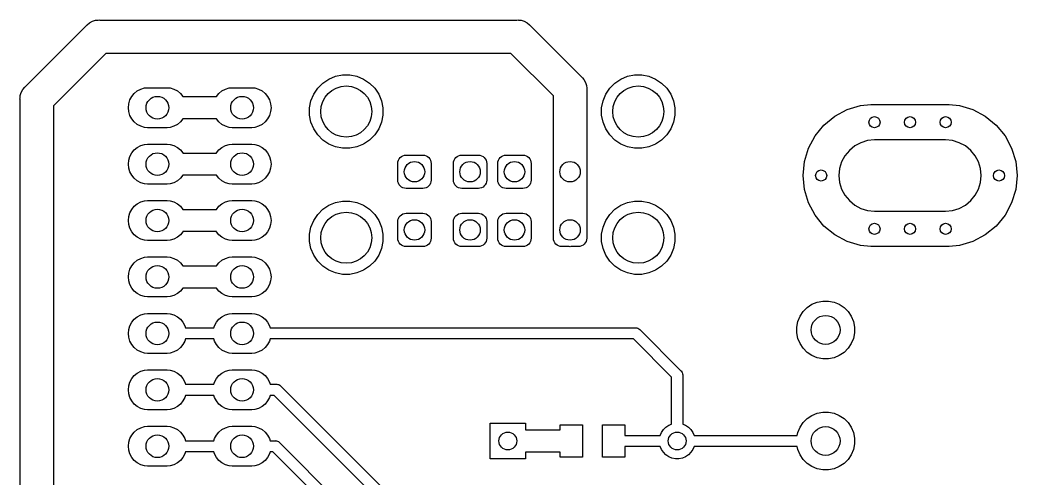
# Model space of a CAD drawing. Extents: x 1.69 to 6.13, y -5.81 to -1.91.
# Drawn here: x 4.36 to 6.127, y -2.723 to -1.911 of the extents above; entities that cross this region are included whole.
import ezdxf

# ---------------------------------------------------------------- set-up
doc = ezdxf.new("R2010")
doc.units = 0
doc.header["$MEASUREMENT"] = 0
doc.layers.add('BLACK', color=7, linetype='CONTINUOUS')

msp = doc.modelspace()

# ---------------------------------------------------------------- linework, layer by layer
at = {"layer": 'BLACK', "linetype": 'CONTINUOUS'}
for p, q in [((4.36991, -2.02928), (4.4781, -1.92109)), ((4.4781, -1.92109), (4.47902, -1.91996)), ((4.47902, -1.91996), (4.48352, -1.91627)), ((4.48352, -1.91627), (4.48865, -1.91353)), ((4.48865, -1.91353), (4.49421, -1.91184)), ((4.49421, -1.91184), (4.49855, -1.91142)), ((4.49855, -1.91142), (4.5, -1.91127)), ((4.49855, -1.91142), (4.49855, -1.91142)), ((4.5, -1.91127), (4.50145, -1.91142)), ((4.50145, -1.91142), (5.24068, -1.91142)), ((5.24068, -1.91142), (5.24213, -1.91127)), ((5.24213, -1.91127), (5.24358, -1.91142)), ((5.24358, -1.91142), (5.24358, -1.91142)), ((5.24358, -1.91142), (5.24791, -1.91184)), ((5.24791, -1.91184), (5.25348, -1.91353)), ((5.25348, -1.91353), (5.25861, -1.91627)), ((5.25861, -1.91627), (5.26311, -1.91996)), ((5.26311, -1.91996), (5.26403, -1.92109)), ((5.26403, -1.92109), (5.3545, -2.01156)), ((4.51223, -1.97047), (4.41929, -2.06341)), ((5.2299, -1.97047), (4.51223, -1.97047)), ((5.30512, -2.0457), (5.2299, -1.97047)), ((4.90742, -2.01605), (4.91924, -2.01116)), ((4.91924, -2.01116), (4.93179, -2.00866)), ((4.93179, -2.00866), (4.94459, -2.00866)), ((4.94459, -2.00866), (4.95714, -2.01116)), ((4.95714, -2.01116), (4.96896, -2.01605)), ((5.3545, -2.01156), (5.35563, -2.01248)), ((5.35563, -2.01248), (5.35655, -2.01361)), ((5.35655, -2.01361), (5.35655, -2.01361)), ((5.35655, -2.01361), (5.35908, -2.01669)), ((5.42474, -2.01605), (5.43656, -2.01116)), ((5.43656, -2.01116), (5.44911, -2.00866)), ((5.44911, -2.00866), (5.46191, -2.00866)), ((5.46191, -2.00866), (5.47446, -2.01116)), ((5.47446, -2.01116), (5.48628, -2.01605)), ((4.36509, -2.0347), (4.36878, -2.0302)), ((4.36878, -2.0302), (4.36991, -2.02928)), ((4.58085, -2.03185), (4.58605, -2.03134)), ((4.58605, -2.03134), (4.62103, -2.03134)), ((4.62103, -2.03134), (4.62624, -2.03185)), ((4.73085, -2.03185), (4.73605, -2.03134)), ((4.73605, -2.03134), (4.77103, -2.03134)), ((4.77103, -2.03134), (4.77624, -2.03185)), ((4.88773, -2.03221), (4.89678, -2.02316)), ((4.89678, -2.02316), (4.90742, -2.01605)), ((4.96896, -2.01605), (4.9796, -2.02316)), ((4.9796, -2.02316), (4.98865, -2.03221)), ((5.35908, -2.01669), (5.35932, -2.01698)), ((5.35932, -2.01698), (5.36206, -2.02211)), ((5.36206, -2.02211), (5.36375, -2.02768)), ((5.36375, -2.02768), (5.36417, -2.03201)), ((5.40505, -2.03221), (5.4141, -2.02316)), ((5.4141, -2.02316), (5.42474, -2.01605)), ((5.48628, -2.01605), (5.49692, -2.02316)), ((5.49692, -2.02316), (5.50597, -2.03221)), ((4.36024, -2.04973), (4.36066, -2.04539)), ((4.36066, -2.04539), (4.36235, -2.03983)), ((4.36235, -2.03983), (4.36509, -2.0347)), ((4.5549, -2.05315), (4.55819, -2.04699)), ((4.55819, -2.04699), (4.56262, -2.0416)), ((4.56262, -2.0416), (4.56801, -2.03717)), ((4.56801, -2.03717), (4.57417, -2.03388)), ((4.57417, -2.03388), (4.58085, -2.03185)), ((4.62624, -2.03185), (4.63292, -2.03388)), ((4.63292, -2.03388), (4.63907, -2.03717)), ((4.63907, -2.03717), (4.64447, -2.0416)), ((4.64447, -2.0416), (4.6489, -2.04699)), ((4.6489, -2.04699), (4.64895, -2.04709)), ((4.64895, -2.04709), (4.70814, -2.04709)), ((4.70814, -2.04709), (4.70819, -2.04699)), ((4.70819, -2.04699), (4.71262, -2.0416)), ((4.71262, -2.0416), (4.71801, -2.03717)), ((4.71801, -2.03717), (4.72417, -2.03388)), ((4.72417, -2.03388), (4.73085, -2.03185)), ((4.77624, -2.03185), (4.78292, -2.03388)), ((4.78292, -2.03388), (4.78907, -2.03717)), ((4.78907, -2.03717), (4.79447, -2.0416)), ((4.79447, -2.0416), (4.7989, -2.04699)), ((4.7989, -2.04699), (4.80219, -2.05315)), ((4.87572, -2.05467), (4.88062, -2.04285)), ((4.88062, -2.04285), (4.88773, -2.03221)), ((4.98865, -2.03221), (4.99576, -2.04285)), ((4.99576, -2.04285), (5.00065, -2.05467)), ((5.30512, -2.16555), (5.30512, -2.0457)), ((5.36417, -2.03201), (5.36417, -2.03201)), ((5.36417, -2.03201), (5.36432, -2.03346)), ((5.36432, -2.03346), (5.36417, -2.03491)), ((5.36417, -2.03491), (5.36417, -2.29823)), ((5.39305, -2.05467), (5.39794, -2.04285)), ((5.39794, -2.04285), (5.40505, -2.03221)), ((5.50597, -2.03221), (5.51308, -2.04285)), ((5.51308, -2.04285), (5.51798, -2.05467)), ((4.36009, -2.05118), (4.36024, -2.04973)), ((4.36024, -2.05263), (4.36009, -2.05118)), ((4.36024, -2.04973), (4.36024, -2.04973)), ((4.36024, -3.37453), (4.36024, -2.05263)), ((4.41929, -2.06341), (4.41929, -3.36375)), ((4.55219, -2.06677), (4.55287, -2.05983)), ((4.55287, -2.07372), (4.55219, -2.06677)), ((4.55287, -2.05983), (4.5549, -2.05315)), ((4.80219, -2.05315), (4.80421, -2.05983)), ((4.80421, -2.05983), (4.8049, -2.06677)), ((4.8049, -2.06677), (4.80421, -2.07372)), ((4.87323, -2.06722), (4.87572, -2.05467)), ((5.00065, -2.05467), (5.00315, -2.06722)), ((5.39055, -2.06722), (5.39305, -2.05467)), ((5.51798, -2.05467), (5.52047, -2.06722)), ((5.82557, -2.07005), (5.84932, -2.06285)), ((5.84932, -2.06285), (5.86783, -2.06102)), ((5.86783, -2.06102), (6.00619, -2.06102)), ((6.00619, -2.06102), (6.0247, -2.06285)), ((6.0247, -2.06285), (6.04845, -2.07005)), ((4.5549, -2.0804), (4.55287, -2.07372)), ((4.55819, -2.08655), (4.5549, -2.0804)), ((4.80219, -2.0804), (4.7989, -2.08655)), ((4.80421, -2.07372), (4.80219, -2.0804)), ((4.87323, -2.08002), (4.87323, -2.06722)), ((4.87572, -2.09257), (4.87323, -2.08002)), ((5.00315, -2.08002), (5.00065, -2.09257)), ((5.00315, -2.06722), (5.00315, -2.08002)), ((5.39055, -2.08002), (5.39055, -2.06722)), ((5.39305, -2.09257), (5.39055, -2.08002)), ((5.52047, -2.08002), (5.51798, -2.09257)), ((5.52047, -2.06722), (5.52047, -2.08002)), ((5.7845, -2.09749), (5.80368, -2.08175)), ((5.80368, -2.08175), (5.82557, -2.07005)), ((6.04845, -2.07005), (6.07033, -2.08175)), ((6.07033, -2.08175), (6.08952, -2.09749)), ((4.56262, -2.09195), (4.55819, -2.08655)), ((4.56801, -2.09638), (4.56262, -2.09195)), ((4.57417, -2.09967), (4.56801, -2.09638)), ((4.58085, -2.10169), (4.57417, -2.09967)), ((4.58605, -2.1022), (4.58085, -2.10169)), ((4.62624, -2.10169), (4.62103, -2.1022)), ((4.63292, -2.09967), (4.62624, -2.10169)), ((4.63907, -2.09638), (4.63292, -2.09967)), ((4.64447, -2.09195), (4.63907, -2.09638)), ((4.6489, -2.08655), (4.64447, -2.09195)), ((4.64895, -2.08646), (4.6489, -2.08655)), ((4.70814, -2.08646), (4.64895, -2.08646)), ((4.70819, -2.08655), (4.70814, -2.08646)), ((4.71262, -2.09195), (4.70819, -2.08655)), ((4.71801, -2.09638), (4.71262, -2.09195)), ((4.72417, -2.09967), (4.71801, -2.09638)), ((4.73085, -2.10169), (4.72417, -2.09967)), ((4.73605, -2.1022), (4.73085, -2.10169)), ((4.77624, -2.10169), (4.77103, -2.1022)), ((4.78292, -2.09967), (4.77624, -2.10169)), ((4.78907, -2.09638), (4.78292, -2.09967)), ((4.79447, -2.09195), (4.78907, -2.09638)), ((4.7989, -2.08655), (4.79447, -2.09195)), ((4.88062, -2.10439), (4.87572, -2.09257)), ((5.00065, -2.09257), (4.99576, -2.10439)), ((5.39794, -2.10439), (5.39305, -2.09257)), ((5.51798, -2.09257), (5.51308, -2.10439)), ((5.76876, -2.11668), (5.7845, -2.09749)), ((6.08952, -2.09749), (6.10526, -2.11668)), ((4.62103, -2.1022), (4.58605, -2.1022)), ((4.77103, -2.1022), (4.73605, -2.1022)), ((4.88773, -2.11503), (4.88062, -2.10439)), ((4.89678, -2.12408), (4.88773, -2.11503)), ((4.98865, -2.11503), (4.9796, -2.12408)), ((4.99576, -2.10439), (4.98865, -2.11503)), ((5.40505, -2.11503), (5.39794, -2.10439)), ((5.4141, -2.12408), (5.40505, -2.11503)), ((5.50597, -2.11503), (5.49692, -2.12408)), ((5.51308, -2.10439), (5.50597, -2.11503)), ((5.75706, -2.13856), (5.76876, -2.11668)), ((6.10526, -2.11668), (6.11696, -2.13856)), ((4.56262, -2.1416), (4.56801, -2.13717)), ((4.56801, -2.13717), (4.57417, -2.13388)), ((4.57417, -2.13388), (4.58085, -2.13185)), ((4.58085, -2.13185), (4.58605, -2.13134)), ((4.58605, -2.13134), (4.62103, -2.13134)), ((4.62103, -2.13134), (4.62624, -2.13185)), ((4.62624, -2.13185), (4.63292, -2.13388)), ((4.63292, -2.13388), (4.63907, -2.13717)), ((4.63907, -2.13717), (4.64447, -2.1416)), ((4.71262, -2.1416), (4.71801, -2.13717)), ((4.71801, -2.13717), (4.72417, -2.13388)), ((4.72417, -2.13388), (4.73085, -2.13185)), ((4.73085, -2.13185), (4.73605, -2.13134)), ((4.73605, -2.13134), (4.77103, -2.13134)), ((4.77103, -2.13134), (4.77624, -2.13185)), ((4.77624, -2.13185), (4.78292, -2.13388)), ((4.78292, -2.13388), (4.78907, -2.13717)), ((4.78907, -2.13717), (4.79447, -2.1416)), ((4.90742, -2.13119), (4.89678, -2.12408)), ((4.91924, -2.13609), (4.90742, -2.13119)), ((4.93179, -2.13858), (4.91924, -2.13609)), ((4.95714, -2.13609), (4.94459, -2.13858)), ((4.96896, -2.13119), (4.95714, -2.13609)), ((4.9796, -2.12408), (4.96896, -2.13119)), ((5.42474, -2.13119), (5.4141, -2.12408)), ((5.43656, -2.13609), (5.42474, -2.13119)), ((5.44911, -2.13858), (5.43656, -2.13609)), ((5.47446, -2.13609), (5.46191, -2.13858)), ((5.48628, -2.13119), (5.47446, -2.13609)), ((5.49692, -2.12408), (5.48628, -2.13119)), ((5.83902, -2.13463), (5.82947, -2.14247)), ((5.84991, -2.12881), (5.83902, -2.13463)), ((5.86173, -2.12523), (5.84991, -2.12881)), ((5.87402, -2.12402), (5.86173, -2.12523)), ((6, -2.12402), (5.87402, -2.12402)), ((6.01229, -2.12523), (6, -2.12402)), ((6.02411, -2.12881), (6.01229, -2.12523)), ((6.035, -2.13463), (6.02411, -2.12881)), ((6.04454, -2.14247), (6.035, -2.13463)), ((4.55287, -2.15983), (4.5549, -2.15315)), ((4.5549, -2.15315), (4.55819, -2.14699)), ((4.55819, -2.14699), (4.56262, -2.1416)), ((4.64447, -2.1416), (4.6489, -2.14699)), ((4.6489, -2.14699), (4.64895, -2.14709)), ((4.64895, -2.14709), (4.70814, -2.14709)), ((4.70814, -2.14709), (4.70819, -2.14699)), ((4.70819, -2.14699), (4.71262, -2.1416)), ((4.79447, -2.1416), (4.7989, -2.14699)), ((4.7989, -2.14699), (4.80219, -2.15315)), ((4.80219, -2.15315), (4.80421, -2.15983)), ((4.94459, -2.13858), (4.93179, -2.13858)), ((5.03202, -2.15735), (5.03385, -2.15511)), ((5.03385, -2.15511), (5.03609, -2.15328)), ((5.03609, -2.15328), (5.03864, -2.15191)), ((5.03864, -2.15191), (5.04141, -2.15107)), ((5.04141, -2.15107), (5.04429, -2.15079)), ((5.04429, -2.15079), (5.07382, -2.15079)), ((5.07382, -2.15079), (5.0767, -2.15107)), ((5.0767, -2.15107), (5.07947, -2.15191)), ((5.07947, -2.15191), (5.08202, -2.15328)), ((5.08202, -2.15328), (5.08426, -2.15511)), ((5.08426, -2.15511), (5.08609, -2.15735)), ((5.13044, -2.15735), (5.13228, -2.15511)), ((5.13228, -2.15511), (5.13451, -2.15328)), ((5.13451, -2.15328), (5.13707, -2.15191)), ((5.13707, -2.15191), (5.13984, -2.15107)), ((5.13984, -2.15107), (5.14272, -2.15079)), ((5.14272, -2.15079), (5.17224, -2.15079)), ((5.17224, -2.15079), (5.17512, -2.15107)), ((5.17512, -2.15107), (5.17789, -2.15191)), ((5.17789, -2.15191), (5.18045, -2.15328)), ((5.18045, -2.15328), (5.18268, -2.15511)), ((5.18268, -2.15511), (5.18452, -2.15735)), ((5.20918, -2.15735), (5.21102, -2.15511)), ((5.21102, -2.15511), (5.21325, -2.15328)), ((5.21325, -2.15328), (5.21581, -2.15191)), ((5.21581, -2.15191), (5.21858, -2.15107)), ((5.21858, -2.15107), (5.22146, -2.15079)), ((5.22146, -2.15079), (5.25098, -2.15079)), ((5.25098, -2.15079), (5.25386, -2.15107)), ((5.25386, -2.15107), (5.25663, -2.15191)), ((5.25663, -2.15191), (5.25919, -2.15328)), ((5.25919, -2.15328), (5.26142, -2.15511)), ((5.26142, -2.15511), (5.26326, -2.15735)), ((5.46191, -2.13858), (5.44911, -2.13858)), ((5.74985, -2.16231), (5.75706, -2.13856)), ((5.82164, -2.15201), (5.81582, -2.1629)), ((5.82947, -2.14247), (5.82164, -2.15201)), ((6.05238, -2.15201), (6.04454, -2.14247)), ((6.0582, -2.1629), (6.05238, -2.15201)), ((6.11696, -2.13856), (6.12416, -2.16231)), ((4.55219, -2.16677), (4.55287, -2.15983)), ((4.55287, -2.17372), (4.55219, -2.16677)), ((4.80421, -2.15983), (4.8049, -2.16677)), ((4.8049, -2.16677), (4.80421, -2.17372)), ((5.02953, -2.16555), (5.02981, -2.16267)), ((5.02953, -2.19508), (5.02953, -2.16555)), ((5.02981, -2.16267), (5.03065, -2.1599)), ((5.03065, -2.1599), (5.03202, -2.15735)), ((5.08609, -2.15735), (5.08746, -2.1599)), ((5.08746, -2.1599), (5.0883, -2.16267)), ((5.0883, -2.16267), (5.08858, -2.16555)), ((5.08858, -2.16555), (5.08858, -2.19508)), ((5.12795, -2.16555), (5.12824, -2.16267)), ((5.12795, -2.19508), (5.12795, -2.16555)), ((5.12824, -2.16267), (5.12908, -2.1599)), ((5.12908, -2.1599), (5.13044, -2.15735)), ((5.18452, -2.15735), (5.18588, -2.1599)), ((5.18588, -2.1599), (5.18672, -2.16267)), ((5.18672, -2.16267), (5.18701, -2.16555)), ((5.18701, -2.16555), (5.18701, -2.19508)), ((5.20669, -2.16555), (5.20698, -2.16267)), ((5.20669, -2.19508), (5.20669, -2.16555)), ((5.20698, -2.16267), (5.20782, -2.1599)), ((5.20782, -2.1599), (5.20918, -2.15735)), ((5.26326, -2.15735), (5.26462, -2.1599)), ((5.26462, -2.1599), (5.26546, -2.16267)), ((5.26546, -2.16267), (5.26575, -2.16555)), ((5.26575, -2.16555), (5.26575, -2.19508)), ((5.30512, -2.17886), (5.30512, -2.16555)), ((5.74742, -2.18701), (5.74985, -2.16231)), ((5.81582, -2.1629), (5.81223, -2.17472)), ((6.06178, -2.17472), (6.0582, -2.1629)), ((6.12416, -2.16231), (6.12659, -2.18701)), ((4.5549, -2.1804), (4.55287, -2.17372)), ((4.55819, -2.18655), (4.5549, -2.1804)), ((4.56262, -2.19195), (4.55819, -2.18655)), ((4.6489, -2.18655), (4.64447, -2.19195)), ((4.64895, -2.18646), (4.6489, -2.18655)), ((4.70814, -2.18646), (4.64895, -2.18646)), ((4.70819, -2.18655), (4.70814, -2.18646)), ((4.71262, -2.19195), (4.70819, -2.18655)), ((4.7989, -2.18655), (4.79447, -2.19195)), ((4.80219, -2.1804), (4.7989, -2.18655)), ((4.80421, -2.17372), (4.80219, -2.1804)), ((5.30512, -2.2687), (5.30512, -2.17886)), ((5.74985, -2.21171), (5.74742, -2.18701)), ((5.81223, -2.17472), (5.81102, -2.18701)), ((5.81102, -2.18701), (5.81223, -2.1993)), ((6.06299, -2.18701), (6.06178, -2.17472)), ((6.06178, -2.1993), (6.06299, -2.18701)), ((6.12659, -2.18701), (6.12416, -2.21171)), ((4.56801, -2.19638), (4.56262, -2.19195)), ((4.57417, -2.19967), (4.56801, -2.19638)), ((4.58085, -2.20169), (4.57417, -2.19967)), ((4.58605, -2.2022), (4.58085, -2.20169)), ((4.62103, -2.2022), (4.58605, -2.2022)), ((4.62624, -2.20169), (4.62103, -2.2022)), ((4.63292, -2.19967), (4.62624, -2.20169)), ((4.63907, -2.19638), (4.63292, -2.19967)), ((4.64447, -2.19195), (4.63907, -2.19638)), ((4.71801, -2.19638), (4.71262, -2.19195)), ((4.72417, -2.19967), (4.71801, -2.19638)), ((4.73085, -2.20169), (4.72417, -2.19967)), ((4.73605, -2.2022), (4.73085, -2.20169)), ((4.77103, -2.2022), (4.73605, -2.2022)), ((4.77624, -2.20169), (4.77103, -2.2022)), ((4.78292, -2.19967), (4.77624, -2.20169)), ((4.78907, -2.19638), (4.78292, -2.19967)), ((4.79447, -2.19195), (4.78907, -2.19638)), ((5.02981, -2.19796), (5.02953, -2.19508)), ((5.03065, -2.20073), (5.02981, -2.19796)), ((5.03202, -2.20328), (5.03065, -2.20073)), ((5.03385, -2.20552), (5.03202, -2.20328)), ((5.03609, -2.20735), (5.03385, -2.20552)), ((5.03864, -2.20872), (5.03609, -2.20735)), ((5.08202, -2.20735), (5.07947, -2.20872)), ((5.08426, -2.20552), (5.08202, -2.20735)), ((5.08609, -2.20328), (5.08426, -2.20552)), ((5.08746, -2.20073), (5.08609, -2.20328)), ((5.0883, -2.19796), (5.08746, -2.20073)), ((5.08858, -2.19508), (5.0883, -2.19796)), ((5.12824, -2.19796), (5.12795, -2.19508)), ((5.12908, -2.20073), (5.12824, -2.19796)), ((5.13044, -2.20328), (5.12908, -2.20073)), ((5.13228, -2.20552), (5.13044, -2.20328)), ((5.13451, -2.20735), (5.13228, -2.20552)), ((5.13707, -2.20872), (5.13451, -2.20735)), ((5.18045, -2.20735), (5.17789, -2.20872)), ((5.18268, -2.20552), (5.18045, -2.20735)), ((5.18452, -2.20328), (5.18268, -2.20552)), ((5.18588, -2.20073), (5.18452, -2.20328)), ((5.18672, -2.19796), (5.18588, -2.20073)), ((5.18701, -2.19508), (5.18672, -2.19796)), ((5.20698, -2.19796), (5.20669, -2.19508)), ((5.20782, -2.20073), (5.20698, -2.19796)), ((5.20918, -2.20328), (5.20782, -2.20073)), ((5.21102, -2.20552), (5.20918, -2.20328)), ((5.21325, -2.20735), (5.21102, -2.20552)), ((5.21581, -2.20872), (5.21325, -2.20735)), ((5.25919, -2.20735), (5.25663, -2.20872)), ((5.26142, -2.20552), (5.25919, -2.20735)), ((5.26326, -2.20328), (5.26142, -2.20552)), ((5.26462, -2.20073), (5.26326, -2.20328)), ((5.26546, -2.19796), (5.26462, -2.20073)), ((5.26575, -2.19508), (5.26546, -2.19796)), ((5.81223, -2.1993), (5.81582, -2.21111)), ((6.0582, -2.21111), (6.06178, -2.1993)), ((5.04141, -2.20956), (5.03864, -2.20872)), ((5.04429, -2.20984), (5.04141, -2.20956)), ((5.07382, -2.20984), (5.04429, -2.20984)), ((5.0767, -2.20956), (5.07382, -2.20984)), ((5.07947, -2.20872), (5.0767, -2.20956)), ((5.13984, -2.20956), (5.13707, -2.20872)), ((5.14272, -2.20984), (5.13984, -2.20956)), ((5.17224, -2.20984), (5.14272, -2.20984)), ((5.17512, -2.20956), (5.17224, -2.20984)), ((5.17789, -2.20872), (5.17512, -2.20956)), ((5.21858, -2.20956), (5.21581, -2.20872)), ((5.22146, -2.20984), (5.21858, -2.20956)), ((5.25098, -2.20984), (5.22146, -2.20984)), ((5.25386, -2.20956), (5.25098, -2.20984)), ((5.25663, -2.20872), (5.25386, -2.20956)), ((5.75706, -2.23545), (5.74985, -2.21171)), ((5.81582, -2.21111), (5.82164, -2.222)), ((5.82164, -2.222), (5.82947, -2.23155)), ((6.04454, -2.23155), (6.05238, -2.222)), ((6.05238, -2.222), (6.0582, -2.21111)), ((6.12416, -2.21171), (6.11696, -2.23545)), ((4.55819, -2.24699), (4.56262, -2.2416)), ((4.56262, -2.2416), (4.56801, -2.23717)), ((4.56801, -2.23717), (4.57417, -2.23388)), ((4.57417, -2.23388), (4.58085, -2.23185)), ((4.58085, -2.23185), (4.58605, -2.23134)), ((4.58605, -2.23134), (4.62103, -2.23134)), ((4.62103, -2.23134), (4.62624, -2.23185)), ((4.62624, -2.23185), (4.63292, -2.23388)), ((4.63292, -2.23388), (4.63907, -2.23717)), ((4.63907, -2.23717), (4.64447, -2.2416)), ((4.64447, -2.2416), (4.6489, -2.24699)), ((4.70819, -2.24699), (4.71262, -2.2416)), ((4.71262, -2.2416), (4.71801, -2.23717)), ((4.71801, -2.23717), (4.72417, -2.23388)), ((4.72417, -2.23388), (4.73085, -2.23185)), ((4.73085, -2.23185), (4.73605, -2.23134)), ((4.73605, -2.23134), (4.77103, -2.23134)), ((4.77103, -2.23134), (4.77624, -2.23185)), ((4.77624, -2.23185), (4.78292, -2.23388)), ((4.78292, -2.23388), (4.78907, -2.23717)), ((4.78907, -2.23717), (4.79447, -2.2416)), ((4.79447, -2.2416), (4.7989, -2.24699)), ((4.89678, -2.24679), (4.90742, -2.23968)), ((4.90742, -2.23968), (4.91924, -2.23478)), ((4.91924, -2.23478), (4.93179, -2.23228)), ((4.93179, -2.23228), (4.94459, -2.23228)), ((4.94459, -2.23228), (4.95714, -2.23478)), ((4.95714, -2.23478), (4.96896, -2.23968)), ((4.96896, -2.23968), (4.9796, -2.24679)), ((5.4141, -2.24679), (5.42474, -2.23968)), ((5.42474, -2.23968), (5.43656, -2.23478)), ((5.43656, -2.23478), (5.44911, -2.23228)), ((5.44911, -2.23228), (5.46191, -2.23228)), ((5.46191, -2.23228), (5.47446, -2.23478)), ((5.47446, -2.23478), (5.48628, -2.23968)), ((5.48628, -2.23968), (5.49692, -2.24679)), ((5.76876, -2.25734), (5.75706, -2.23545)), ((5.82947, -2.23155), (5.83902, -2.23938)), ((5.83902, -2.23938), (5.84991, -2.2452)), ((6.02411, -2.2452), (6.035, -2.23938)), ((6.035, -2.23938), (6.04454, -2.23155)), ((6.11696, -2.23545), (6.10526, -2.25734)), ((4.55219, -2.26677), (4.55287, -2.25983)), ((4.55287, -2.25983), (4.5549, -2.25315)), ((4.5549, -2.25315), (4.55819, -2.24699)), ((4.6489, -2.24699), (4.64895, -2.24709)), ((4.64895, -2.24709), (4.70814, -2.24709)), ((4.70814, -2.24709), (4.70819, -2.24699)), ((4.7989, -2.24699), (4.80219, -2.25315)), ((4.80219, -2.25315), (4.80421, -2.25983)), ((4.80421, -2.25983), (4.8049, -2.26677)), ((4.88062, -2.26647), (4.88773, -2.25583)), ((4.88773, -2.25583), (4.89678, -2.24679)), ((4.9796, -2.24679), (4.98865, -2.25583)), ((4.98865, -2.25583), (4.99576, -2.26647)), ((5.03065, -2.26305), (5.03202, -2.2605)), ((5.03202, -2.2605), (5.03385, -2.25826)), ((5.03385, -2.25826), (5.03609, -2.25643)), ((5.03609, -2.25643), (5.03864, -2.25506)), ((5.03864, -2.25506), (5.04141, -2.25422)), ((5.04141, -2.25422), (5.04429, -2.25394)), ((5.04429, -2.25394), (5.07382, -2.25394)), ((5.07382, -2.25394), (5.0767, -2.25422)), ((5.0767, -2.25422), (5.07947, -2.25506)), ((5.07947, -2.25506), (5.08202, -2.25643)), ((5.08202, -2.25643), (5.08426, -2.25826)), ((5.08426, -2.25826), (5.08609, -2.2605)), ((5.08609, -2.2605), (5.08746, -2.26305)), ((5.12908, -2.26305), (5.13044, -2.2605)), ((5.13044, -2.2605), (5.13228, -2.25826)), ((5.13228, -2.25826), (5.13451, -2.25643)), ((5.13451, -2.25643), (5.13707, -2.25506)), ((5.13707, -2.25506), (5.13984, -2.25422)), ((5.13984, -2.25422), (5.14272, -2.25394)), ((5.14272, -2.25394), (5.17224, -2.25394)), ((5.17224, -2.25394), (5.17512, -2.25422)), ((5.17512, -2.25422), (5.17789, -2.25506)), ((5.17789, -2.25506), (5.18045, -2.25643)), ((5.18045, -2.25643), (5.18268, -2.25826)), ((5.18268, -2.25826), (5.18452, -2.2605)), ((5.18452, -2.2605), (5.18588, -2.26305)), ((5.20782, -2.26305), (5.20918, -2.2605)), ((5.20918, -2.2605), (5.21102, -2.25826)), ((5.21102, -2.25826), (5.21325, -2.25643)), ((5.21325, -2.25643), (5.21581, -2.25506)), ((5.21581, -2.25506), (5.21858, -2.25422)), ((5.21858, -2.25422), (5.22146, -2.25394)), ((5.22146, -2.25394), (5.25098, -2.25394)), ((5.25098, -2.25394), (5.25386, -2.25422)), ((5.25386, -2.25422), (5.25663, -2.25506)), ((5.25663, -2.25506), (5.25919, -2.25643)), ((5.25919, -2.25643), (5.26142, -2.25826)), ((5.26142, -2.25826), (5.26326, -2.2605)), ((5.26326, -2.2605), (5.26462, -2.26305)), ((5.39794, -2.26647), (5.40505, -2.25583)), ((5.40505, -2.25583), (5.4141, -2.24679)), ((5.49692, -2.24679), (5.50597, -2.25583)), ((5.50597, -2.25583), (5.51308, -2.26647)), ((5.7845, -2.27652), (5.76876, -2.25734)), ((5.84991, -2.2452), (5.86173, -2.24879)), ((5.86173, -2.24879), (5.87402, -2.25)), ((5.87402, -2.25), (6, -2.25)), ((6, -2.25), (6.01229, -2.24879)), ((6.01229, -2.24879), (6.02411, -2.2452)), ((6.10526, -2.25734), (6.08952, -2.27652)), ((4.55287, -2.27372), (4.55219, -2.26677)), ((4.5549, -2.2804), (4.55287, -2.27372)), ((4.80421, -2.27372), (4.80219, -2.2804)), ((4.8049, -2.26677), (4.80421, -2.27372)), ((4.87323, -2.29085), (4.87572, -2.2783)), ((4.87572, -2.2783), (4.88062, -2.26647)), ((4.99576, -2.26647), (5.00065, -2.2783)), ((5.00065, -2.2783), (5.00315, -2.29085)), ((5.02953, -2.2687), (5.02981, -2.26582)), ((5.02953, -2.29823), (5.02953, -2.2687)), ((5.02981, -2.26582), (5.03065, -2.26305)), ((5.08746, -2.26305), (5.0883, -2.26582)), ((5.0883, -2.26582), (5.08858, -2.2687)), ((5.08858, -2.2687), (5.08858, -2.29823)), ((5.12795, -2.2687), (5.12824, -2.26582)), ((5.12795, -2.29823), (5.12795, -2.2687)), ((5.12824, -2.26582), (5.12908, -2.26305)), ((5.18588, -2.26305), (5.18672, -2.26582)), ((5.18672, -2.26582), (5.18701, -2.2687)), ((5.18701, -2.2687), (5.18701, -2.29823)), ((5.20669, -2.2687), (5.20698, -2.26582)), ((5.20669, -2.29823), (5.20669, -2.2687)), ((5.20698, -2.26582), (5.20782, -2.26305)), ((5.26462, -2.26305), (5.26546, -2.26582)), ((5.26546, -2.26582), (5.26575, -2.2687)), ((5.26575, -2.2687), (5.26575, -2.29823)), ((5.30512, -2.29823), (5.30512, -2.2687)), ((5.30512, -2.2687), (5.30512, -2.2687)), ((5.39055, -2.29085), (5.39305, -2.2783)), ((5.39305, -2.2783), (5.39794, -2.26647)), ((5.51308, -2.26647), (5.51798, -2.2783)), ((5.51798, -2.2783), (5.52047, -2.29085)), ((5.80368, -2.29227), (5.7845, -2.27652)), ((6.08952, -2.27652), (6.07033, -2.29227)), ((4.55819, -2.28655), (4.5549, -2.2804)), ((4.56262, -2.29195), (4.55819, -2.28655)), ((4.56801, -2.29638), (4.56262, -2.29195)), ((4.57417, -2.29967), (4.56801, -2.29638)), ((4.63907, -2.29638), (4.63292, -2.29967)), ((4.64447, -2.29195), (4.63907, -2.29638)), ((4.6489, -2.28655), (4.64447, -2.29195)), ((4.64895, -2.28646), (4.6489, -2.28655)), ((4.70814, -2.28646), (4.64895, -2.28646)), ((4.70819, -2.28655), (4.70814, -2.28646)), ((4.71262, -2.29195), (4.70819, -2.28655)), ((4.71801, -2.29638), (4.71262, -2.29195)), ((4.72417, -2.29967), (4.71801, -2.29638)), ((4.78907, -2.29638), (4.78292, -2.29967)), ((4.79447, -2.29195), (4.78907, -2.29638)), ((4.7989, -2.28655), (4.79447, -2.29195)), ((4.80219, -2.2804), (4.7989, -2.28655)), ((4.87323, -2.30364), (4.87323, -2.29085)), ((5.00315, -2.29085), (5.00315, -2.30364)), ((5.39055, -2.30364), (5.39055, -2.29085)), ((5.52047, -2.29085), (5.52047, -2.30364)), ((5.82557, -2.30397), (5.80368, -2.29227)), ((6.07033, -2.29227), (6.04845, -2.30397)), ((4.58085, -2.30169), (4.57417, -2.29967)), ((4.58605, -2.3022), (4.58085, -2.30169)), ((4.62103, -2.3022), (4.58605, -2.3022)), ((4.62624, -2.30169), (4.62103, -2.3022)), ((4.63292, -2.29967), (4.62624, -2.30169)), ((4.73085, -2.30169), (4.72417, -2.29967)), ((4.73605, -2.3022), (4.73085, -2.30169)), ((4.77103, -2.3022), (4.73605, -2.3022)), ((4.77624, -2.30169), (4.77103, -2.3022)), ((4.78292, -2.29967), (4.77624, -2.30169)), ((4.87572, -2.31619), (4.87323, -2.30364)), ((5.00315, -2.30364), (5.00065, -2.31619)), ((5.02981, -2.30111), (5.02953, -2.29823)), ((5.03065, -2.30388), (5.02981, -2.30111)), ((5.03202, -2.30643), (5.03065, -2.30388)), ((5.03385, -2.30867), (5.03202, -2.30643)), ((5.03609, -2.3105), (5.03385, -2.30867)), ((5.03864, -2.31187), (5.03609, -2.3105)), ((5.04141, -2.31271), (5.03864, -2.31187)), ((5.04429, -2.31299), (5.04141, -2.31271)), ((5.07382, -2.31299), (5.04429, -2.31299)), ((5.0767, -2.31271), (5.07382, -2.31299)), ((5.07947, -2.31187), (5.0767, -2.31271)), ((5.08202, -2.3105), (5.07947, -2.31187)), ((5.08426, -2.30867), (5.08202, -2.3105)), ((5.08609, -2.30643), (5.08426, -2.30867)), ((5.08746, -2.30388), (5.08609, -2.30643)), ((5.0883, -2.30111), (5.08746, -2.30388)), ((5.08858, -2.29823), (5.0883, -2.30111)), ((5.12824, -2.30111), (5.12795, -2.29823)), ((5.12908, -2.30388), (5.12824, -2.30111)), ((5.13044, -2.30643), (5.12908, -2.30388)), ((5.13228, -2.30867), (5.13044, -2.30643)), ((5.13451, -2.3105), (5.13228, -2.30867)), ((5.13707, -2.31187), (5.13451, -2.3105)), ((5.13984, -2.31271), (5.13707, -2.31187)), ((5.14272, -2.31299), (5.13984, -2.31271)), ((5.17224, -2.31299), (5.14272, -2.31299)), ((5.17512, -2.31271), (5.17224, -2.31299)), ((5.17789, -2.31187), (5.17512, -2.31271)), ((5.18045, -2.3105), (5.17789, -2.31187)), ((5.18268, -2.30867), (5.18045, -2.3105)), ((5.18452, -2.30643), (5.18268, -2.30867)), ((5.18588, -2.30388), (5.18452, -2.30643)), ((5.18672, -2.30111), (5.18588, -2.30388)), ((5.18701, -2.29823), (5.18672, -2.30111)), ((5.20698, -2.30111), (5.20669, -2.29823)), ((5.20782, -2.30388), (5.20698, -2.30111)), ((5.20918, -2.30643), (5.20782, -2.30388)), ((5.21102, -2.30867), (5.20918, -2.30643)), ((5.21325, -2.3105), (5.21102, -2.30867)), ((5.21581, -2.31187), (5.21325, -2.3105)), ((5.21858, -2.31271), (5.21581, -2.31187)), ((5.22146, -2.31299), (5.21858, -2.31271)), ((5.25098, -2.31299), (5.22146, -2.31299)), ((5.25386, -2.31271), (5.25098, -2.31299)), ((5.25663, -2.31187), (5.25386, -2.31271)), ((5.25919, -2.3105), (5.25663, -2.31187)), ((5.26142, -2.30867), (5.25919, -2.3105)), ((5.26326, -2.30643), (5.26142, -2.30867)), ((5.26462, -2.30388), (5.26326, -2.30643)), ((5.26546, -2.30111), (5.26462, -2.30388)), ((5.26575, -2.29823), (5.26546, -2.30111)), ((5.3054, -2.30111), (5.30512, -2.29823)), ((5.30624, -2.30388), (5.3054, -2.30111)), ((5.30761, -2.30643), (5.30624, -2.30388)), ((5.30944, -2.30867), (5.30761, -2.30643)), ((5.31168, -2.3105), (5.30944, -2.30867)), ((5.31423, -2.31187), (5.31168, -2.3105)), ((5.317, -2.31271), (5.31423, -2.31187)), ((5.31988, -2.31299), (5.317, -2.31271)), ((5.3332, -2.31299), (5.31988, -2.31299)), ((5.33465, -2.31313), (5.3332, -2.31299)), ((5.3361, -2.31299), (5.33465, -2.31313)), ((5.34941, -2.31299), (5.3361, -2.31299)), ((5.35229, -2.31271), (5.34941, -2.31299)), ((5.35506, -2.31187), (5.35229, -2.31271)), ((5.35761, -2.3105), (5.35506, -2.31187)), ((5.35985, -2.30867), (5.35761, -2.3105)), ((5.36169, -2.30643), (5.35985, -2.30867)), ((5.36305, -2.30388), (5.36169, -2.30643)), ((5.36389, -2.30111), (5.36305, -2.30388)), ((5.36417, -2.29823), (5.36389, -2.30111)), ((5.39305, -2.31619), (5.39055, -2.30364)), ((5.52047, -2.30364), (5.51798, -2.31619)), ((5.84932, -2.31117), (5.82557, -2.30397)), ((5.86783, -2.31299), (5.84932, -2.31117)), ((6.00619, -2.31299), (5.86783, -2.31299)), ((6.0247, -2.31117), (6.00619, -2.31299)), ((6.04845, -2.30397), (6.0247, -2.31117)), ((4.58085, -2.33185), (4.58605, -2.33134)), ((4.58605, -2.33134), (4.62103, -2.33134)), ((4.62103, -2.33134), (4.62624, -2.33185)), ((4.73085, -2.33185), (4.73605, -2.33134)), ((4.73605, -2.33134), (4.77103, -2.33134)), ((4.77103, -2.33134), (4.77624, -2.33185)), ((4.88062, -2.32801), (4.87572, -2.31619)), ((4.88773, -2.33865), (4.88062, -2.32801)), ((4.99576, -2.32801), (4.98865, -2.33865)), ((5.00065, -2.31619), (4.99576, -2.32801)), ((5.39794, -2.32801), (5.39305, -2.31619)), ((5.40505, -2.33865), (5.39794, -2.32801)), ((5.51308, -2.32801), (5.50597, -2.33865)), ((5.51798, -2.31619), (5.51308, -2.32801)), ((4.5549, -2.35315), (4.55819, -2.34699)), ((4.55819, -2.34699), (4.56262, -2.3416)), ((4.56262, -2.3416), (4.56801, -2.33717)), ((4.56801, -2.33717), (4.57417, -2.33388)), ((4.57417, -2.33388), (4.58085, -2.33185)), ((4.62624, -2.33185), (4.63292, -2.33388)), ((4.63292, -2.33388), (4.63907, -2.33717)), ((4.63907, -2.33717), (4.64447, -2.3416)), ((4.64447, -2.3416), (4.6489, -2.34699)), ((4.6489, -2.34699), (4.64895, -2.34709)), ((4.64895, -2.34709), (4.70814, -2.34709)), ((4.70814, -2.34709), (4.70819, -2.34699)), ((4.70819, -2.34699), (4.71262, -2.3416)), ((4.71262, -2.3416), (4.71801, -2.33717)), ((4.71801, -2.33717), (4.72417, -2.33388)), ((4.72417, -2.33388), (4.73085, -2.33185)), ((4.77624, -2.33185), (4.78292, -2.33388)), ((4.78292, -2.33388), (4.78907, -2.33717)), ((4.78907, -2.33717), (4.79447, -2.3416)), ((4.79447, -2.3416), (4.7989, -2.34699)), ((4.7989, -2.34699), (4.80219, -2.35315)), ((4.89678, -2.3477), (4.88773, -2.33865)), ((4.90742, -2.35481), (4.89678, -2.3477)), ((4.9796, -2.3477), (4.96896, -2.35481)), ((4.98865, -2.33865), (4.9796, -2.3477)), ((5.4141, -2.3477), (5.40505, -2.33865)), ((5.42474, -2.35481), (5.4141, -2.3477)), ((5.49692, -2.3477), (5.48628, -2.35481)), ((5.50597, -2.33865), (5.49692, -2.3477)), ((4.55219, -2.36677), (4.55287, -2.35983)), ((4.55287, -2.37372), (4.55219, -2.36677)), ((4.55287, -2.35983), (4.5549, -2.35315)), ((4.80219, -2.35315), (4.80421, -2.35983)), ((4.80421, -2.35983), (4.8049, -2.36677)), ((4.8049, -2.36677), (4.80421, -2.37372)), ((4.91924, -2.35971), (4.90742, -2.35481)), ((4.93179, -2.3622), (4.91924, -2.35971)), ((4.94459, -2.3622), (4.93179, -2.3622)), ((4.95714, -2.35971), (4.94459, -2.3622)), ((4.96896, -2.35481), (4.95714, -2.35971)), ((5.43656, -2.35971), (5.42474, -2.35481)), ((5.44911, -2.3622), (5.43656, -2.35971)), ((5.46191, -2.3622), (5.44911, -2.3622)), ((5.47446, -2.35971), (5.46191, -2.3622)), ((5.48628, -2.35481), (5.47446, -2.35971)), ((4.5549, -2.3804), (4.55287, -2.37372)), ((4.55819, -2.38655), (4.5549, -2.3804)), ((4.80219, -2.3804), (4.7989, -2.38655)), ((4.80421, -2.37372), (4.80219, -2.3804)), ((4.56262, -2.39195), (4.55819, -2.38655)), ((4.56801, -2.39638), (4.56262, -2.39195)), ((4.57417, -2.39967), (4.56801, -2.39638)), ((4.58085, -2.40169), (4.57417, -2.39967)), ((4.58605, -2.4022), (4.58085, -2.40169)), ((4.62103, -2.4022), (4.58605, -2.4022)), ((4.62624, -2.40169), (4.62103, -2.4022)), ((4.63292, -2.39967), (4.62624, -2.40169)), ((4.63907, -2.39638), (4.63292, -2.39967)), ((4.64447, -2.39195), (4.63907, -2.39638)), ((4.6489, -2.38655), (4.64447, -2.39195)), ((4.64895, -2.38646), (4.6489, -2.38655)), ((4.70814, -2.38646), (4.64895, -2.38646)), ((4.70819, -2.38655), (4.70814, -2.38646)), ((4.71262, -2.39195), (4.70819, -2.38655)), ((4.71801, -2.39638), (4.71262, -2.39195)), ((4.72417, -2.39967), (4.71801, -2.39638)), ((4.73085, -2.40169), (4.72417, -2.39967)), ((4.73605, -2.4022), (4.73085, -2.40169)), ((4.77103, -2.4022), (4.73605, -2.4022)), ((4.77624, -2.40169), (4.77103, -2.4022)), ((4.78292, -2.39967), (4.77624, -2.40169)), ((4.78907, -2.39638), (4.78292, -2.39967)), ((4.79447, -2.39195), (4.78907, -2.39638)), ((4.7989, -2.38655), (4.79447, -2.39195)), ((5.75478, -2.42087), (5.76316, -2.41527)), ((5.76316, -2.41527), (5.77247, -2.41142)), ((5.77247, -2.41142), (5.78236, -2.40945)), ((5.78236, -2.40945), (5.79244, -2.40945)), ((5.79244, -2.40945), (5.80233, -2.41142)), ((5.80233, -2.41142), (5.81164, -2.41527)), ((5.81164, -2.41527), (5.82003, -2.42087)), ((4.56262, -2.4416), (4.56801, -2.43717)), ((4.56801, -2.43717), (4.57417, -2.43388)), ((4.57417, -2.43388), (4.58085, -2.43185)), ((4.58085, -2.43185), (4.58605, -2.43134)), ((4.58605, -2.43134), (4.62103, -2.43134)), ((4.62103, -2.43134), (4.62624, -2.43185)), ((4.62624, -2.43185), (4.63292, -2.43388)), ((4.63292, -2.43388), (4.63907, -2.43717)), ((4.63907, -2.43717), (4.64447, -2.4416)), ((4.71262, -2.4416), (4.71801, -2.43717)), ((4.71801, -2.43717), (4.72417, -2.43388)), ((4.72417, -2.43388), (4.73085, -2.43185)), ((4.73085, -2.43185), (4.73605, -2.43134)), ((4.73605, -2.43134), (4.77103, -2.43134)), ((4.77103, -2.43134), (4.77624, -2.43185)), ((4.77624, -2.43185), (4.78292, -2.43388)), ((4.78292, -2.43388), (4.78907, -2.43717)), ((4.78907, -2.43717), (4.79447, -2.4416)), ((5.73819, -2.4457), (5.74205, -2.43639)), ((5.74205, -2.43639), (5.74765, -2.428)), ((5.74765, -2.428), (5.75478, -2.42087)), ((5.82003, -2.42087), (5.82716, -2.428)), ((5.82716, -2.428), (5.83276, -2.43639)), ((5.83276, -2.43639), (5.83662, -2.4457)), ((4.55287, -2.45983), (4.5549, -2.45315)), ((4.5549, -2.45315), (4.55819, -2.44699)), ((4.55819, -2.44699), (4.56262, -2.4416)), ((4.64447, -2.4416), (4.6489, -2.44699)), ((4.6489, -2.44699), (4.65219, -2.45315)), ((4.65219, -2.45315), (4.65333, -2.45693)), ((4.70375, -2.45693), (4.7049, -2.45315)), ((4.7049, -2.45315), (4.70819, -2.44699)), ((4.70819, -2.44699), (4.71262, -2.4416)), ((4.79447, -2.4416), (4.7989, -2.44699)), ((4.7989, -2.44699), (4.80219, -2.45315)), ((4.80219, -2.45315), (4.80333, -2.45693)), ((5.73622, -2.45559), (5.73819, -2.4457)), ((5.83662, -2.4457), (5.83858, -2.45559)), ((4.55219, -2.46677), (4.55287, -2.45983)), ((4.55287, -2.47372), (4.55219, -2.46677)), ((4.65333, -2.45693), (4.70375, -2.45693)), ((4.80333, -2.45693), (5.45054, -2.45693)), ((5.45054, -2.45693), (5.45102, -2.45688)), ((5.45102, -2.45688), (5.45151, -2.45693)), ((5.45151, -2.45693), (5.45295, -2.45707)), ((5.45295, -2.45707), (5.45481, -2.45763)), ((5.45481, -2.45763), (5.45652, -2.45855)), ((5.45652, -2.45855), (5.45802, -2.45978)), ((5.45802, -2.45978), (5.45833, -2.46015)), ((5.45833, -2.46015), (5.53103, -2.53286)), ((5.73622, -2.46567), (5.73622, -2.45559)), ((5.73819, -2.47556), (5.73622, -2.46567)), ((5.83858, -2.46567), (5.83662, -2.47556)), ((5.83858, -2.45559), (5.83858, -2.46567)), ((4.5549, -2.4804), (4.55287, -2.47372)), ((4.55819, -2.48655), (4.5549, -2.4804)), ((4.56262, -2.49195), (4.55819, -2.48655)), ((4.6489, -2.48655), (4.64447, -2.49195)), ((4.65219, -2.4804), (4.6489, -2.48655)), ((4.65333, -2.47661), (4.65219, -2.4804)), ((4.70375, -2.47661), (4.65333, -2.47661)), ((4.7049, -2.4804), (4.70375, -2.47661)), ((4.70819, -2.48655), (4.7049, -2.4804)), ((4.71262, -2.49195), (4.70819, -2.48655)), ((4.7989, -2.48655), (4.79447, -2.49195)), ((4.80219, -2.4804), (4.7989, -2.48655)), ((4.80333, -2.47661), (4.80219, -2.4804)), ((5.44695, -2.47661), (4.80333, -2.47661)), ((5.51457, -2.54423), (5.44695, -2.47661)), ((5.74205, -2.48487), (5.73819, -2.47556)), ((5.74765, -2.49326), (5.74205, -2.48487)), ((5.83276, -2.48487), (5.82716, -2.49326)), ((5.83662, -2.47556), (5.83276, -2.48487)), ((4.56801, -2.49638), (4.56262, -2.49195)), ((4.57417, -2.49967), (4.56801, -2.49638)), ((4.58085, -2.50169), (4.57417, -2.49967)), ((4.58605, -2.5022), (4.58085, -2.50169)), ((4.62103, -2.5022), (4.58605, -2.5022)), ((4.62624, -2.50169), (4.62103, -2.5022)), ((4.63292, -2.49967), (4.62624, -2.50169)), ((4.63907, -2.49638), (4.63292, -2.49967)), ((4.64447, -2.49195), (4.63907, -2.49638)), ((4.71801, -2.49638), (4.71262, -2.49195)), ((4.72417, -2.49967), (4.71801, -2.49638)), ((4.73085, -2.50169), (4.72417, -2.49967)), ((4.73605, -2.5022), (4.73085, -2.50169)), ((4.77103, -2.5022), (4.73605, -2.5022)), ((4.77624, -2.50169), (4.77103, -2.5022)), ((4.78292, -2.49967), (4.77624, -2.50169)), ((4.78907, -2.49638), (4.78292, -2.49967)), ((4.79447, -2.49195), (4.78907, -2.49638)), ((5.75478, -2.50038), (5.74765, -2.49326)), ((5.76316, -2.50599), (5.75478, -2.50038)), ((5.77247, -2.50984), (5.76316, -2.50599)), ((5.81164, -2.50599), (5.80233, -2.50984)), ((5.82003, -2.50038), (5.81164, -2.50599)), ((5.82716, -2.49326), (5.82003, -2.50038)), ((5.78236, -2.51181), (5.77247, -2.50984)), ((5.79244, -2.51181), (5.78236, -2.51181)), ((5.80233, -2.50984), (5.79244, -2.51181)), ((4.55819, -2.54699), (4.56262, -2.5416)), ((4.56262, -2.5416), (4.56801, -2.53717)), ((4.56801, -2.53717), (4.57417, -2.53388)), ((4.57417, -2.53388), (4.58085, -2.53185)), ((4.58085, -2.53185), (4.58605, -2.53134)), ((4.58605, -2.53134), (4.62103, -2.53134)), ((4.62103, -2.53134), (4.62624, -2.53185)), ((4.62624, -2.53185), (4.63292, -2.53388)), ((4.63292, -2.53388), (4.63907, -2.53717)), ((4.63907, -2.53717), (4.64447, -2.5416)), ((4.64447, -2.5416), (4.6489, -2.54699)), ((4.70819, -2.54699), (4.71262, -2.5416)), ((4.71262, -2.5416), (4.71801, -2.53717)), ((4.71801, -2.53717), (4.72417, -2.53388)), ((4.72417, -2.53388), (4.73085, -2.53185)), ((4.73085, -2.53185), (4.73605, -2.53134)), ((4.73605, -2.53134), (4.77103, -2.53134)), ((4.77103, -2.53134), (4.77624, -2.53185)), ((4.77624, -2.53185), (4.78292, -2.53388)), ((4.78292, -2.53388), (4.78907, -2.53717)), ((4.78907, -2.53717), (4.79447, -2.5416)), ((4.79447, -2.5416), (4.7989, -2.54699)), ((5.53103, -2.53286), (5.5314, -2.53316)), ((5.5314, -2.53316), (5.53263, -2.53466)), ((5.53263, -2.53466), (5.53294, -2.53524)), ((5.53294, -2.53524), (5.53355, -2.53637)), ((5.53355, -2.53637), (5.53411, -2.53823)), ((5.53411, -2.53823), (5.5343, -2.54016)), ((5.5343, -2.54016), (5.53425, -2.54064)), ((5.53425, -2.54064), (5.53425, -2.62747)), ((4.55219, -2.56677), (4.55287, -2.55983)), ((4.55287, -2.55983), (4.5549, -2.55315)), ((4.5549, -2.55315), (4.55819, -2.54699)), ((4.6489, -2.54699), (4.65219, -2.55315)), ((4.65219, -2.55315), (4.65333, -2.55693)), ((4.65333, -2.55693), (4.70375, -2.55693)), ((4.70375, -2.55693), (4.7049, -2.55315)), ((4.7049, -2.55315), (4.70819, -2.54699)), ((4.7989, -2.54699), (4.80219, -2.55315)), ((4.80219, -2.55315), (4.80333, -2.55693)), ((4.80333, -2.55693), (4.81432, -2.55693)), ((4.81432, -2.55693), (4.8148, -2.55688)), ((4.8148, -2.55688), (4.81529, -2.55693)), ((4.81529, -2.55693), (4.81673, -2.55707)), ((4.81673, -2.55707), (4.81859, -2.55763)), ((4.81859, -2.55763), (4.8203, -2.55855)), ((4.8203, -2.55855), (4.8218, -2.55978)), ((4.8218, -2.55978), (4.8221, -2.56015)), ((4.8221, -2.56015), (5.15368, -2.89173)), ((5.51457, -2.62747), (5.51457, -2.54423)), ((4.55287, -2.57372), (4.55219, -2.56677)), ((4.5549, -2.5804), (4.55287, -2.57372)), ((4.65333, -2.57661), (4.65219, -2.5804)), ((4.70375, -2.57661), (4.65333, -2.57661)), ((4.7049, -2.5804), (4.70375, -2.57661)), ((4.80333, -2.57661), (4.80219, -2.5804)), ((4.81073, -2.57661), (4.80333, -2.57661)), ((5.1423, -2.90819), (4.81073, -2.57661)), ((4.55819, -2.58655), (4.5549, -2.5804)), ((4.56262, -2.59195), (4.55819, -2.58655)), ((4.56801, -2.59638), (4.56262, -2.59195)), ((4.57417, -2.59967), (4.56801, -2.59638)), ((4.63907, -2.59638), (4.63292, -2.59967)), ((4.64447, -2.59195), (4.63907, -2.59638)), ((4.6489, -2.58655), (4.64447, -2.59195)), ((4.65219, -2.5804), (4.6489, -2.58655)), ((4.70819, -2.58655), (4.7049, -2.5804)), ((4.71262, -2.59195), (4.70819, -2.58655)), ((4.71801, -2.59638), (4.71262, -2.59195)), ((4.72417, -2.59967), (4.71801, -2.59638)), ((4.78907, -2.59638), (4.78292, -2.59967)), ((4.79447, -2.59195), (4.78907, -2.59638)), ((4.7989, -2.58655), (4.79447, -2.59195)), ((4.80219, -2.5804), (4.7989, -2.58655)), ((4.58085, -2.60169), (4.57417, -2.59967)), ((4.58605, -2.6022), (4.58085, -2.60169)), ((4.62103, -2.6022), (4.58605, -2.6022)), ((4.62624, -2.60169), (4.62103, -2.6022)), ((4.63292, -2.59967), (4.62624, -2.60169)), ((4.73085, -2.60169), (4.72417, -2.59967)), ((4.73605, -2.6022), (4.73085, -2.60169)), ((4.77103, -2.6022), (4.73605, -2.6022)), ((4.77624, -2.60169), (4.77103, -2.6022)), ((4.78292, -2.59967), (4.77624, -2.60169)), ((5.75478, -2.61773), (5.76316, -2.61212)), ((5.76316, -2.61212), (5.77247, -2.60827)), ((5.77247, -2.60827), (5.78236, -2.6063)), ((5.78236, -2.6063), (5.79244, -2.6063)), ((5.79244, -2.6063), (5.80233, -2.60827)), ((5.80233, -2.60827), (5.81164, -2.61212)), ((5.81164, -2.61212), (5.82003, -2.61773)), ((4.57417, -2.63388), (4.58085, -2.63185)), ((4.58085, -2.63185), (4.58605, -2.63134)), ((4.58605, -2.63134), (4.62103, -2.63134)), ((4.62103, -2.63134), (4.62624, -2.63185)), ((4.62624, -2.63185), (4.63292, -2.63388)), ((4.72417, -2.63388), (4.73085, -2.63185)), ((4.73085, -2.63185), (4.73605, -2.63134)), ((4.73605, -2.63134), (4.77103, -2.63134)), ((4.77103, -2.63134), (4.77624, -2.63185)), ((4.77624, -2.63185), (4.78292, -2.63388)), ((5.19291, -2.62598), (5.25591, -2.62598)), ((5.19291, -2.68898), (5.19291, -2.62598)), ((5.25591, -2.62598), (5.25591, -2.6378)), ((5.31732, -2.6378), (5.31732, -2.62894)), ((5.31732, -2.62894), (5.35669, -2.62894)), ((5.35669, -2.62894), (5.35669, -2.65651)), ((5.39213, -2.68602), (5.39213, -2.62894)), ((5.39213, -2.62894), (5.4315, -2.62894)), ((5.4315, -2.62894), (5.4315, -2.64764)), ((5.50433, -2.63302), (5.50949, -2.62957)), ((5.50949, -2.62957), (5.51457, -2.62747)), ((5.53425, -2.62747), (5.53933, -2.62957)), ((5.53933, -2.62957), (5.54449, -2.63302)), ((5.74205, -2.63324), (5.74765, -2.62485)), ((5.74765, -2.62485), (5.75478, -2.61773)), ((5.82003, -2.61773), (5.82716, -2.62485)), ((5.82716, -2.62485), (5.83276, -2.63324)), ((4.5549, -2.65315), (4.55819, -2.64699)), ((4.55819, -2.64699), (4.56262, -2.6416)), ((4.56262, -2.6416), (4.56801, -2.63717)), ((4.56801, -2.63717), (4.57417, -2.63388)), ((4.63292, -2.63388), (4.63907, -2.63717)), ((4.63907, -2.63717), (4.64447, -2.6416)), ((4.64447, -2.6416), (4.6489, -2.64699)), ((4.6489, -2.64699), (4.65219, -2.65315)), ((4.7049, -2.65315), (4.70819, -2.64699)), ((4.70819, -2.64699), (4.71262, -2.6416)), ((4.71262, -2.6416), (4.71801, -2.63717)), ((4.71801, -2.63717), (4.72417, -2.63388)), ((4.78292, -2.63388), (4.78907, -2.63717)), ((4.78907, -2.63717), (4.79447, -2.6416)), ((4.79447, -2.6416), (4.7989, -2.64699)), ((4.7989, -2.64699), (4.80219, -2.65315)), ((5.25591, -2.6378), (5.31732, -2.6378)), ((5.4315, -2.64764), (5.4944, -2.64764)), ((5.4944, -2.64764), (5.4965, -2.64256)), ((5.4965, -2.64256), (5.49994, -2.6374)), ((5.49994, -2.6374), (5.50433, -2.63302)), ((5.54449, -2.63302), (5.54887, -2.6374)), ((5.54887, -2.6374), (5.55232, -2.64256)), ((5.55232, -2.64256), (5.55442, -2.64764)), ((5.55442, -2.64764), (5.73718, -2.64764)), ((5.73718, -2.64764), (5.73819, -2.64255)), ((5.73819, -2.64255), (5.74205, -2.63324)), ((5.83276, -2.63324), (5.83662, -2.64255)), ((5.83662, -2.64255), (5.83858, -2.65244)), ((4.55219, -2.66677), (4.55287, -2.65983)), ((4.55287, -2.67372), (4.55219, -2.66677)), ((4.55287, -2.65983), (4.5549, -2.65315)), ((4.65219, -2.65315), (4.65333, -2.65693)), ((4.65333, -2.65693), (4.70375, -2.65693)), ((4.70375, -2.65693), (4.7049, -2.65315)), ((4.80219, -2.65315), (4.80333, -2.65693)), ((4.80333, -2.65693), (4.81196, -2.65693)), ((4.81196, -2.65693), (4.81244, -2.65688)), ((4.81244, -2.65688), (4.81292, -2.65693)), ((4.81292, -2.65693), (4.81437, -2.65707)), ((4.81437, -2.65707), (4.81623, -2.65763)), ((4.81623, -2.65763), (4.81794, -2.65855)), ((4.81794, -2.65855), (4.81943, -2.65978)), ((4.81943, -2.65978), (4.81974, -2.66015)), ((4.81974, -2.66015), (5.14441, -2.98482)), ((5.35669, -2.65651), (5.35679, -2.65748)), ((5.35679, -2.65748), (5.35669, -2.65845)), ((5.35669, -2.65845), (5.35669, -2.68602)), ((5.4944, -2.66732), (5.4315, -2.66732)), ((5.4315, -2.66732), (5.4315, -2.68602)), ((5.4965, -2.6724), (5.4944, -2.66732)), ((5.55442, -2.66732), (5.55232, -2.6724)), ((5.73718, -2.66732), (5.55442, -2.66732)), ((5.73819, -2.67241), (5.73718, -2.66732)), ((5.83858, -2.66252), (5.83662, -2.67241)), ((5.83858, -2.65244), (5.83858, -2.66252)), ((4.5549, -2.6804), (4.55287, -2.67372)), ((4.55819, -2.68655), (4.5549, -2.6804)), ((4.65219, -2.6804), (4.6489, -2.68655)), ((4.65333, -2.67661), (4.65219, -2.6804)), ((4.70375, -2.67661), (4.65333, -2.67661)), ((4.7049, -2.6804), (4.70375, -2.67661)), ((4.70819, -2.68655), (4.7049, -2.6804)), ((4.80219, -2.6804), (4.7989, -2.68655)), ((4.80333, -2.67661), (4.80219, -2.6804)), ((4.80836, -2.67661), (4.80333, -2.67661)), ((5.12795, -2.9962), (4.80836, -2.67661)), ((5.31732, -2.67717), (5.25591, -2.67717)), ((5.25591, -2.67717), (5.25591, -2.68898)), ((5.31732, -2.68602), (5.31732, -2.67717)), ((5.49994, -2.67756), (5.4965, -2.6724)), ((5.50433, -2.68194), (5.49994, -2.67756)), ((5.50949, -2.68539), (5.50433, -2.68194)), ((5.54449, -2.68194), (5.53933, -2.68539)), ((5.54887, -2.67756), (5.54449, -2.68194)), ((5.55232, -2.6724), (5.54887, -2.67756)), ((5.74205, -2.68172), (5.73819, -2.67241)), ((5.74765, -2.69011), (5.74205, -2.68172)), ((5.83276, -2.68172), (5.82716, -2.69011)), ((5.83662, -2.67241), (5.83276, -2.68172)), ((4.56262, -2.69195), (4.55819, -2.68655)), ((4.56801, -2.69638), (4.56262, -2.69195)), ((4.57417, -2.69967), (4.56801, -2.69638)), ((4.58085, -2.70169), (4.57417, -2.69967)), ((4.58605, -2.7022), (4.58085, -2.70169)), ((4.62103, -2.7022), (4.58605, -2.7022)), ((4.62624, -2.70169), (4.62103, -2.7022)), ((4.63292, -2.69967), (4.62624, -2.70169)), ((4.63907, -2.69638), (4.63292, -2.69967)), ((4.64447, -2.69195), (4.63907, -2.69638)), ((4.6489, -2.68655), (4.64447, -2.69195)), ((4.71262, -2.69195), (4.70819, -2.68655)), ((4.71801, -2.69638), (4.71262, -2.69195)), ((4.72417, -2.69967), (4.71801, -2.69638)), ((4.73085, -2.70169), (4.72417, -2.69967)), ((4.73605, -2.7022), (4.73085, -2.70169)), ((4.77103, -2.7022), (4.73605, -2.7022)), ((4.77624, -2.70169), (4.77103, -2.7022)), ((4.78292, -2.69967), (4.77624, -2.70169)), ((4.78907, -2.69638), (4.78292, -2.69967)), ((4.79447, -2.69195), (4.78907, -2.69638)), ((4.7989, -2.68655), (4.79447, -2.69195)), ((5.25591, -2.68898), (5.19291, -2.68898)), ((5.35669, -2.68602), (5.31732, -2.68602)), ((5.4315, -2.68602), (5.39213, -2.68602)), ((5.51522, -2.68777), (5.50949, -2.68539)), ((5.52131, -2.68898), (5.51522, -2.68777)), ((5.52751, -2.68898), (5.52131, -2.68898)), ((5.5336, -2.68777), (5.52751, -2.68898)), ((5.53933, -2.68539), (5.5336, -2.68777)), ((5.75478, -2.69724), (5.74765, -2.69011)), ((5.76316, -2.70284), (5.75478, -2.69724)), ((5.82003, -2.69724), (5.81164, -2.70284)), ((5.82716, -2.69011), (5.82003, -2.69724)), ((5.77247, -2.70669), (5.76316, -2.70284)), ((5.78236, -2.70866), (5.77247, -2.70669)), ((5.79244, -2.70866), (5.78236, -2.70866)), ((5.80233, -2.70669), (5.79244, -2.70866)), ((5.81164, -2.70284), (5.80233, -2.70669))]:
    msp.add_line(p, q, dxfattribs=at)
at = {"layer": 'BLACK'}
for centre, radius in [((4.93819, -2.07362), 0.04528), ((5.45551, -2.07362), 0.04528), ((4.60354, -2.06677), 0.02008), ((4.75354, -2.06677), 0.02008), ((5.87402, -2.09252), 0.00984), ((5.93701, -2.09252), 0.00984), ((6, -2.09252), 0.00984), ((4.60354, -2.16677), 0.02008), ((4.75354, -2.16677), 0.02008), ((5.05906, -2.18031), 0.01811), ((5.15748, -2.18031), 0.01811), ((5.23622, -2.18031), 0.01811), ((5.33465, -2.18031), 0.01811), ((5.77953, -2.18701), 0.00984), ((6.09449, -2.18701), 0.00984), ((4.60354, -2.26677), 0.02008), ((4.75354, -2.26677), 0.02008), ((4.93819, -2.29724), 0.04528), ((5.45551, -2.29724), 0.04528), ((5.05906, -2.28346), 0.01811), ((5.15748, -2.28346), 0.01811), ((5.23622, -2.28346), 0.01811), ((5.33465, -2.28346), 0.01811), ((5.87402, -2.2815), 0.00984), ((5.93701, -2.2815), 0.00984), ((6, -2.2815), 0.00984), ((4.60354, -2.36677), 0.02008), ((4.75354, -2.36677), 0.02008), ((5.7874, -2.46063), 0.02559), ((4.60354, -2.46677), 0.02008), ((4.75354, -2.46677), 0.02008), ((4.60354, -2.56677), 0.02008), ((4.75354, -2.56677), 0.02008), ((5.7874, -2.65748), 0.02559), ((4.60354, -2.66677), 0.02008), ((4.75354, -2.66677), 0.02008), ((5.22441, -2.65748), 0.01575), ((5.22441, -2.65748), 0.01575), ((5.52441, -2.65748), 0.01575)]:
    msp.add_circle(centre, radius, dxfattribs=at)

doc.saveas('drawing.dxf')
